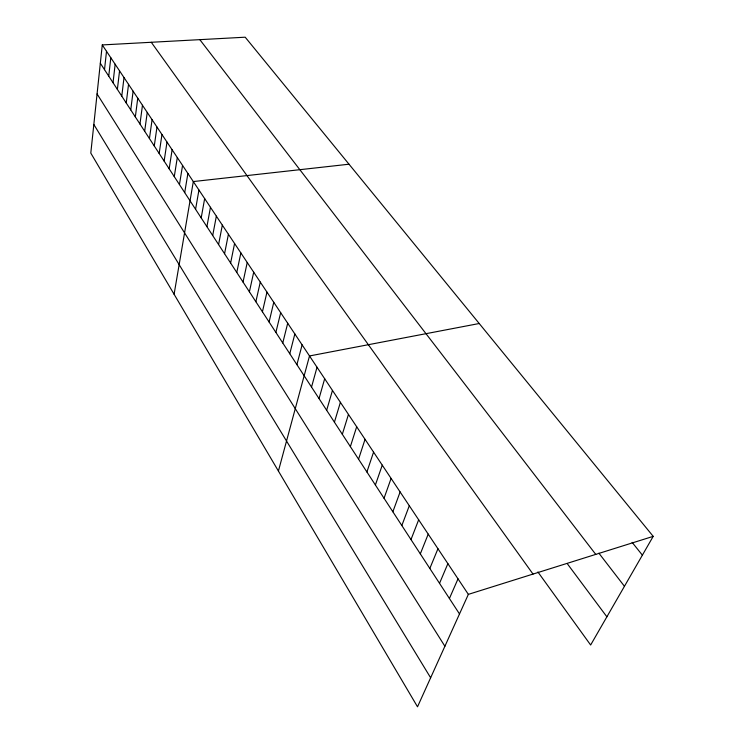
<?xml version="1.0" encoding="UTF-8"?>
<svg xmlns="http://www.w3.org/2000/svg" width="744" height="744" viewBox="0 0 744 744"><rect width="100%" height="100%" fill="white"/><g stroke="black" fill="none" stroke-linecap="round" stroke-linejoin="round"><path stroke-width="1.12" d="M102.272 44.928L90.796 153.087L417.514 706.8L468.357 594.372L653.204 536.359L245.195 37.2L102.272 44.928L468.357 594.372M104.513 69.657L106.513 51.28M108.745 76.148L110.8 57.725M113.032 82.724L115.153 64.244M117.375 89.382L119.552 70.857M121.774 96.134L124.016 77.553M126.238 102.97L128.535 84.342M130.749 109.898L133.12 91.224M135.334 116.91L137.761 98.189M139.974 124.025L142.467 105.257M144.671 131.232L147.247 112.418M149.442 138.542L152.083 119.682M154.268 145.954L156.984 127.038M159.17 153.459L161.96 134.506M164.136 161.076L167 142.067M169.167 168.795L172.115 149.749M174.273 176.626L177.305 157.533M179.453 184.568L182.559 165.428M184.707 192.622L187.897 173.436M174.096 294.261L193.319 181.564L349.01 164.21M195.579 209.287L198.946 190.018M201.196 217.908L204.656 198.592M206.906 226.66L210.459 207.306M212.7 235.541L216.355 216.151M218.578 244.562L222.335 225.125M224.558 253.713L228.417 234.248M230.621 263.013L234.583 243.511M236.778 272.462L240.861 252.923M243.037 282.06L247.231 262.483M249.398 291.806L253.704 272.202M255.862 301.711L260.279 282.078M262.427 311.783L266.966 292.113M269.096 322.012L273.764 302.306M275.875 332.41L280.674 312.685M282.767 342.975L287.705 323.231M289.779 353.726L294.847 333.954M296.903 364.653L302.111 344.863M278.414 471.054L309.504 355.958L479.22 323.51M311.531 387.066L317.028 367.238M319.027 398.57L324.682 378.733M326.663 410.269L332.466 390.414M334.428 422.173L340.399 402.318M342.324 434.291L348.462 414.427M350.368 446.623L356.683 426.758M358.562 459.188L365.053 439.323M366.904 471.966L373.572 452.11M375.394 484.995L382.258 465.139M384.043 498.257L391.102 478.42M392.86 511.77L400.114 491.942M401.834 525.534L409.302 505.734M410.995 539.567L418.667 519.796M420.323 553.871L428.219 534.127M429.827 568.453L437.956 548.737M439.527 583.324L447.888 563.645M449.413 598.483L458.016 578.86M653.204 536.359L590.643 645.011L537.903 571.969M632.13 542.357L642.379 555.154M598.911 553.201L624.449 586.291M199.829 39.655L595.749 554.392M567.551 564.045L606.881 616.804M151.274 42.278L533.011 574.08M100.328 63.249L459.504 613.958M97.073 93.949L444.893 646.257M93.837 124.471L430.637 677.784"/></g></svg>
